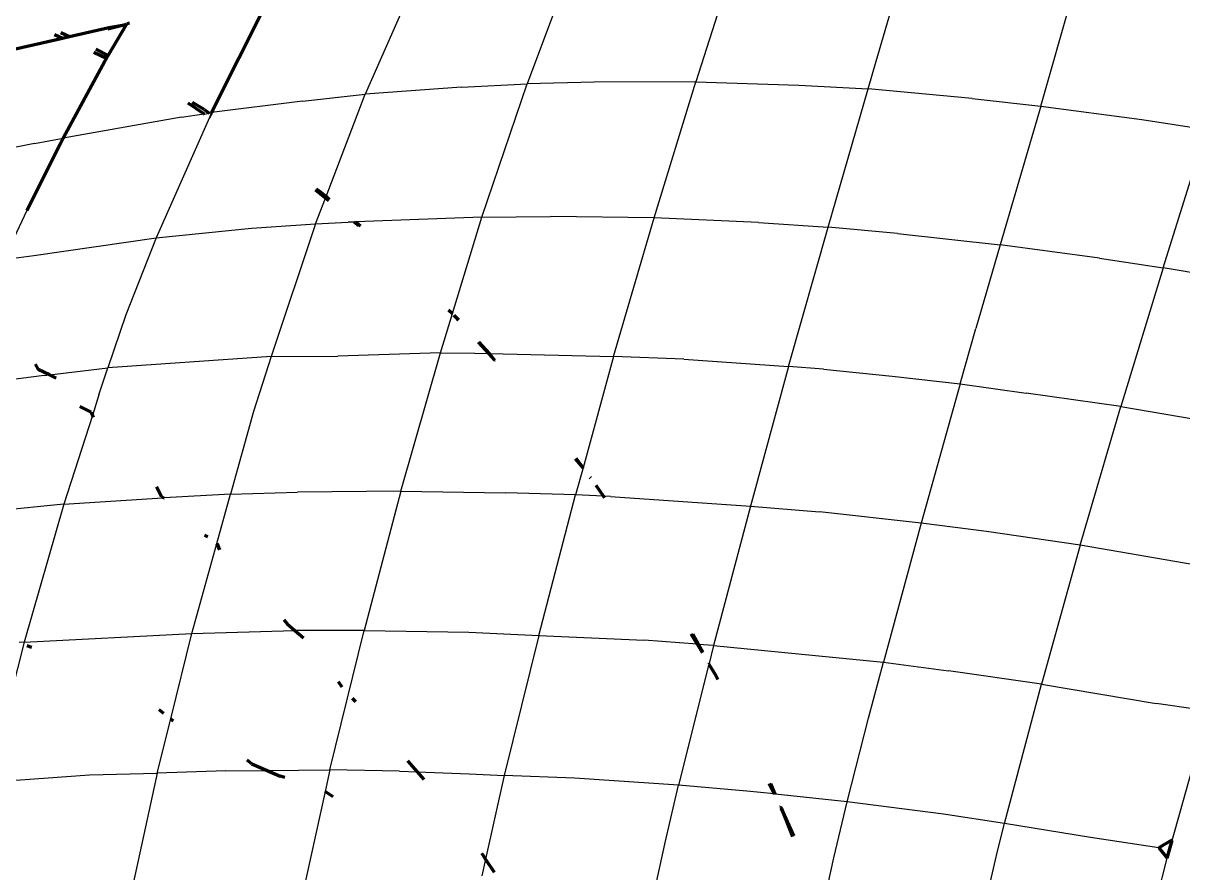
# Model space of a CAD drawing. Header units: millimetres. Extents: x 4307 to 31003, y 2809 to 20009.
# Drawn here: x 7376.8 to 7466.8, y 7413.5 to 7479.4 of the extents above; entities that cross this region are included whole.
import ezdxf

# ---------------------------------------------------------------- set-up
doc = ezdxf.new("R2010")
doc.units = ezdxf.units.MM
doc.layers.add('ProfileEdges', color=7, linetype='Continuous')

msp = doc.modelspace()

# ---------------------------------------------------------------- linework, layer by layer
for p, q in [((7432.334, 7485.247), (7429.018, 7474.834)), ((7419.661, 7484.687), (7415.944, 7474.684)), ((7442.996, 7476.443), (7445.495, 7484.908)), ((7407.592, 7483.455), (7403.374, 7473.873)), ((7455.783, 7472.958), (7458.844, 7483.707)), ((7442.371, 7474.295), (7442.996, 7476.443)), ((7410.827, 7474.439), (7403.374, 7473.873)), ((7410.827, 7474.439), (7415.944, 7474.684)), ((7412.428, 7464.34), (7415.944, 7474.684)), ((7421.141, 7474.808), (7415.944, 7474.684)), ((7429.018, 7474.834), (7421.141, 7474.808)), ((7425.773, 7464.297), (7429.018, 7474.834)), ((7429.018, 7474.834), (7436.996, 7474.575)), ((7436.996, 7474.575), (7442.371, 7474.295)), ((7439.279, 7463.555), (7442.371, 7474.295)), ((7450.454, 7473.553), (7442.371, 7474.295)), ((7398.503, 7473.341), (7403.374, 7473.873)), ((7400.333, 7465.931), (7403.374, 7473.873)), ((7450.454, 7473.553), (7455.783, 7472.958)), ((7391.279, 7472.421), (7391.455, 7472.463)), ((7391.455, 7472.463), (7391.401, 7472.34)), ((7398.503, 7473.341), (7391.455, 7472.463)), ((7455.783, 7472.958), (7452.611, 7462.199)), ((7455.783, 7472.958), (7463.619, 7471.918)), ((7389.127, 7472.095), (7379.935, 7470.458)), ((7391.287, 7472.082), (7387.165, 7462.721)), ((7389.127, 7472.095), (7390.858, 7472.369)), ((7390.91, 7472.334), (7391.279, 7472.421)), ((7391.401, 7472.34), (7391.287, 7472.082)), ((7463.619, 7471.918), (7468.61, 7471.133)), ((7465.252, 7460.41), (7468.61, 7471.133)), ((7377.715, 7470.053), (7371.057, 7468.713)), ((7377.715, 7470.053), (7379.935, 7470.458)), ((7399.523, 7463.816), (7400.283, 7465.801)), ((7400.283, 7465.801), (7400.333, 7465.931)), ((7377.127, 7464.865), (7375.349, 7461.054)), ((7412.428, 7464.34), (7417.743, 7464.389)), ((7425.773, 7464.297), (7417.743, 7464.389)), ((7387.165, 7462.721), (7394.559, 7463.486)), ((7394.559, 7463.486), (7399.523, 7463.816)), ((7399.523, 7463.816), (7396.087, 7453.516)), ((7399.523, 7463.816), (7402.049, 7463.944)), ((7402.507, 7463.962), (7402.049, 7463.944)), ((7402.654, 7463.967), (7402.507, 7463.962)), ((7412.428, 7464.34), (7402.654, 7463.967)), ((7410.129, 7456.855), (7412.428, 7464.34)), ((7422.629, 7453.512), (7425.773, 7464.297)), ((7433.866, 7463.927), (7425.773, 7464.297)), ((7433.866, 7463.927), (7439.279, 7463.555)), ((7436.209, 7452.756), (7439.279, 7463.555)), ((7444.667, 7463.081), (7439.279, 7463.555)), ((7377.666, 7461.369), (7387.165, 7462.721)), ((7387.165, 7462.721), (7384.792, 7456.748)), ((7444.667, 7463.081), (7452.611, 7462.199)), ((7452.611, 7462.199), (7450.741, 7455.706)), ((7460.328, 7461.149), (7452.611, 7462.199)), ((7375.349, 7461.054), (7377.666, 7461.369)), ((7460.328, 7461.149), (7465.252, 7460.41)), ((7465.252, 7460.41), (7461.98, 7449.643)), ((7469.093, 7459.749), (7465.252, 7460.41)), ((7384.792, 7456.748), (7383.411, 7452.642)), ((7409.197, 7453.818), (7410.129, 7456.855)), ((7449.512, 7451.392), (7450.741, 7455.706)), ((7396.087, 7453.516), (7401.252, 7453.562)), ((7409.197, 7453.818), (7401.252, 7453.562)), ((7406.14, 7443.064), (7409.197, 7453.818)), ((7409.197, 7453.818), (7411.877, 7453.78)), ((7411.877, 7453.78), (7412.935, 7453.753)), ((7412.935, 7453.753), (7413.003, 7453.752)), ((7413.003, 7453.752), (7422.629, 7453.512)), ((7396.087, 7453.516), (7383.411, 7452.642)), ((7396.087, 7453.516), (7394.697, 7449.252)), ((7422.629, 7453.512), (7420.266, 7444.89)), ((7428.09, 7453.329), (7422.629, 7453.512)), ((7428.09, 7453.329), (7436.209, 7452.756)), ((7436.209, 7452.756), (7433.243, 7441.917)), ((7438.905, 7452.541), (7436.209, 7452.756)), ((7378.465, 7452.054), (7371.226, 7451.104)), ((7378.465, 7452.054), (7378.871, 7452.102)), ((7378.871, 7452.102), (7383.411, 7452.642)), ((7382.717, 7450.536), (7383.411, 7452.642)), ((7438.905, 7452.541), (7444.255, 7452.007)), ((7444.255, 7452.007), (7449.512, 7451.392)), ((7449.512, 7451.392), (7446.481, 7440.598)), ((7449.512, 7451.392), (7454.634, 7450.69)), ((7382.717, 7450.536), (7382.209, 7448.948)), ((7461.98, 7449.643), (7454.634, 7450.69)), ((7394.697, 7449.252), (7392.918, 7442.835)), ((7458.82, 7438.874), (7461.98, 7449.643)), ((7461.98, 7449.643), (7468.844, 7448.483)), ((7382.209, 7448.948), (7380.005, 7442.058)), ((7420.266, 7444.89), (7419.689, 7442.786)), ((7392.918, 7442.835), (7387.778, 7442.544)), ((7391.864, 7439.022), (7392.918, 7442.835)), ((7392.918, 7442.835), (7398.121, 7442.987)), ((7406.14, 7443.064), (7398.121, 7442.987)), ((7406.14, 7443.064), (7403.29, 7432.261)), ((7406.14, 7443.064), (7414.255, 7442.934)), ((7419.689, 7442.786), (7414.255, 7442.934)), ((7416.836, 7431.881), (7419.689, 7442.786)), ((7421.856, 7442.691), (7419.689, 7442.786)), ((7380.005, 7442.058), (7372.498, 7441.319)), ((7380.005, 7442.058), (7376.926, 7431.363)), ((7380.005, 7442.058), (7387.65, 7442.553)), ((7387.753, 7442.559), (7387.65, 7442.553)), ((7422.408, 7442.667), (7421.856, 7442.691)), ((7422.408, 7442.667), (7433.243, 7441.917)), ((7433.243, 7441.917), (7430.392, 7431.09)), ((7433.243, 7441.917), (7438.616, 7441.469)), ((7446.481, 7440.598), (7438.616, 7441.469)), ((7446.481, 7440.598), (7443.565, 7429.789)), ((7451.554, 7439.931), (7446.481, 7440.598)), ((7458.82, 7438.874), (7451.554, 7439.931)), ((7389.933, 7432.034), (7391.864, 7439.022)), ((7458.82, 7438.874), (7455.822, 7428.087)), ((7467.664, 7437.359), (7458.82, 7438.874)), ((7376.926, 7431.363), (7389.933, 7432.034)), ((7388.286, 7425.399), (7389.933, 7432.034)), ((7389.933, 7432.034), (7397.921, 7432.27)), ((7403.29, 7432.261), (7397.921, 7432.27)), ((7400.623, 7421.458), (7403.29, 7432.261)), ((7403.29, 7432.261), (7411.419, 7432.117)), ((7411.419, 7432.117), (7416.836, 7431.881)), ((7376.926, 7431.363), (7374.157, 7420.505)), ((7376.926, 7431.363), (7376.534, 7431.326)), ((7416.836, 7431.881), (7414.15, 7421.017)), ((7416.836, 7431.881), (7425.007, 7431.502)), ((7429.112, 7431.188), (7425.007, 7431.502)), ((7429.219, 7431.18), (7429.112, 7431.188)), ((7430.392, 7431.09), (7429.219, 7431.18)), ((7430.392, 7431.09), (7430.044, 7429.704)), ((7430.392, 7431.09), (7443.565, 7429.789)), ((7430.032, 7429.658), (7427.669, 7420.248)), ((7442.416, 7425.463), (7443.565, 7429.789)), ((7443.565, 7429.789), (7448.62, 7429.137)), ((7455.822, 7428.087), (7448.62, 7429.137)), ((7452.953, 7417.292), (7455.822, 7428.087)), ((7455.822, 7428.087), (7464.706, 7426.591)), ((7467.946, 7426.134), (7464.706, 7426.591)), ((7387.24, 7421.187), (7388.286, 7425.399)), ((7440.757, 7418.975), (7442.416, 7425.463)), ((7465.956, 7415.972), (7468.591, 7425.34)), ((7381.973, 7421.055), (7387.24, 7421.187)), ((7387.24, 7421.187), (7384.869, 7410.307)), ((7392.567, 7421.357), (7387.24, 7421.187)), ((7392.567, 7421.357), (7395.766, 7421.397)), ((7395.766, 7421.397), (7400.623, 7421.458)), ((7400.623, 7421.458), (7400.255, 7419.774)), ((7406.023, 7421.346), (7400.623, 7421.458)), ((7406.023, 7421.346), (7407.399, 7421.292)), ((7407.399, 7421.292), (7411.43, 7421.132)), ((7374.157, 7420.505), (7381.973, 7421.055)), ((7411.43, 7421.132), (7414.15, 7421.017)), ((7414.15, 7421.017), (7412.711, 7414.521)), ((7419.603, 7420.799), (7414.15, 7421.017)), ((7427.669, 7420.248), (7419.603, 7420.799)), ((7400.255, 7419.774), (7398.231, 7410.516)), ((7426.653, 7415.911), (7427.669, 7420.248)), ((7432.976, 7419.797), (7427.669, 7420.248)), ((7435.09, 7419.574), (7432.976, 7419.797)), ((7435.176, 7419.565), (7435.09, 7419.574)), ((7440.757, 7418.975), (7435.176, 7419.565)), ((7439.72, 7414.627), (7440.757, 7418.975)), ((7448.234, 7418), (7440.757, 7418.975)), ((7452.953, 7417.292), (7448.234, 7418)), ((7452.423, 7415.128), (7452.953, 7417.292)), ((7459.621, 7416.204), (7452.953, 7417.292)), ((7425.23, 7409.402), (7426.653, 7415.911)), ((7464.929, 7415.382), (7459.621, 7416.204)), ((7450.42, 7406.472), (7452.423, 7415.128)), ((7412.711, 7414.521), (7412.424, 7413.222)), ((7438.83, 7410.57), (7439.72, 7414.627)), ((7463.13, 7405.173), (7465.58, 7414.584))]:
    msp.add_line(p, q)
at = {"layer": 'ProfileEdges', "lineweight": 211}
for p, q in [((7395.688, 7480.89), (7391.455, 7472.463)), ((7380.435, 7478.367), (7383.495, 7479.069)), ((7384.859, 7479.283), (7383.415, 7478.936)), ((7383.437, 7476.889), (7384.859, 7479.283)), ((7383.495, 7479.069), (7384.859, 7479.283)), ((7384.859, 7479.283), (7384.913, 7479.374)), ((7384.913, 7479.374), (7385.085, 7479.41)), ((7374.239, 7476.946), (7379.892, 7478.242)), ((7379.275, 7478.502), (7379.892, 7478.242)), ((7379.764, 7478.665), (7380.435, 7478.367)), ((7379.892, 7478.242), (7380.435, 7478.367)), ((7383.297, 7476.654), (7382.321, 7477.114)), ((7383.437, 7476.889), (7382.484, 7477.387)), ((7379.935, 7470.458), (7383.174, 7476.447)), ((7383.174, 7476.447), (7383.297, 7476.654)), ((7383.297, 7476.654), (7383.437, 7476.889)), ((7390.858, 7472.369), (7389.647, 7473.176)), ((7390.876, 7472.691), (7389.983, 7473.233)), ((7390.876, 7472.691), (7391.279, 7472.421)), ((7390.91, 7472.334), (7390.858, 7472.369)), ((7391.375, 7472.023), (7391.287, 7472.082)), ((7391.401, 7472.34), (7391.489, 7472.281)), ((7377.127, 7464.865), (7379.707, 7470.004)), ((7379.905, 7470.408), (7379.707, 7470.004)), ((7379.905, 7470.408), (7379.935, 7470.458)), ((7400.283, 7465.801), (7399.521, 7466.432)), ((7399.579, 7466.544), (7399.918, 7466.283)), ((7399.918, 7466.283), (7400.333, 7465.931)), ((7400.536, 7465.592), (7400.283, 7465.801)), ((7400.333, 7465.931), (7400.582, 7465.72)), ((7402.88, 7463.653), (7402.507, 7463.962)), ((7402.654, 7463.967), (7403.016, 7463.661)), ((7409.842, 7457.153), (7410.129, 7456.855)), ((7410.253, 7456.727), (7410.595, 7456.373)), ((7410.253, 7456.727), (7410.586, 7456.343)), ((7412.133, 7454.638), (7412.935, 7453.753)), ((7413.003, 7453.752), (7412.215, 7454.637)), ((7412.935, 7453.753), (7413.404, 7453.236)), ((7413.404, 7453.236), (7413.003, 7453.752)), ((7377.776, 7452.932), (7377.995, 7452.522)), ((7413.462, 7453.235), (7413.404, 7453.236)), ((7378.871, 7452.102), (7377.995, 7452.522)), ((7379.402, 7451.848), (7378.871, 7452.102)), ((7381.226, 7449.653), (7382.115, 7449.195)), ((7382.115, 7449.195), (7382.209, 7448.948)), ((7382.209, 7448.948), (7382.259, 7448.818)), ((7420.266, 7444.89), (7419.69, 7445.582)), ((7419.709, 7445.633), (7420.266, 7444.89)), ((7420.863, 7444.082), (7420.829, 7444.129)), ((7387.182, 7443.415), (7387.575, 7442.659)), ((7421.856, 7442.691), (7421.272, 7443.508)), ((7387.575, 7442.659), (7387.753, 7442.559)), ((7387.753, 7442.559), (7387.778, 7442.544)), ((7421.955, 7442.553), (7421.856, 7442.691)), ((7421.924, 7442.545), (7421.856, 7442.691)), ((7390.902, 7439.664), (7391.166, 7439.527)), ((7391.864, 7439.022), (7392.068, 7438.525)), ((7397.067, 7433.089), (7397.315, 7432.769)), ((7397.315, 7432.769), (7397.921, 7432.27)), ((7397.921, 7432.27), (7398.575, 7431.679)), ((7428.626, 7431.997), (7429.112, 7431.188)), ((7428.769, 7431.985), (7429.219, 7431.18)), ((7429.112, 7431.188), (7429.507, 7430.532)), ((7429.219, 7431.18), (7429.562, 7430.567)), ((7377.501, 7430.933), (7377.16, 7431.072)), ((7430.044, 7429.704), (7430.032, 7429.658)), ((7430.032, 7429.658), (7430.569, 7428.764)), ((7430.569, 7428.764), (7430.72, 7428.458)), ((7401.285, 7428.309), (7401.561, 7427.881)), ((7402.647, 7426.722), (7402.376, 7426.984)), ((7387.359, 7426.131), (7387.716, 7425.849)), ((7388.286, 7425.399), (7388.479, 7425.247)), ((7394.571, 7421.91), (7394.213, 7422.187)), ((7406.652, 7422.139), (7407.399, 7421.292)), ((7394.571, 7421.91), (7395.766, 7421.397)), ((7395.766, 7421.397), (7396.782, 7420.96)), ((7407.399, 7421.292), (7407.929, 7420.69)), ((7397.128, 7420.844), (7396.782, 7420.96)), ((7434.694, 7420.378), (7435.09, 7419.574)), ((7435.176, 7419.565), (7434.819, 7420.366)), ((7400.896, 7419.357), (7400.255, 7419.774)), ((7435.583, 7418.571), (7435.595, 7418.625)), ((7435.583, 7418.571), (7435.647, 7418.44)), ((7435.647, 7418.44), (7436.519, 7416.263)), ((7436.621, 7416.324), (7435.647, 7418.44)), ((7465.883, 7415.955), (7464.929, 7415.382)), ((7465.58, 7414.584), (7465.956, 7415.972)), ((7465.956, 7415.972), (7465.883, 7415.955)), ((7412.399, 7414.97), (7412.551, 7414.767)), ((7464.929, 7415.382), (7465.58, 7414.584)), ((7412.711, 7414.521), (7412.551, 7414.767)), ((7413.386, 7413.488), (7412.711, 7414.521))]:
    msp.add_line(p, q, dxfattribs=at)

doc.saveas('drawing.dxf')
